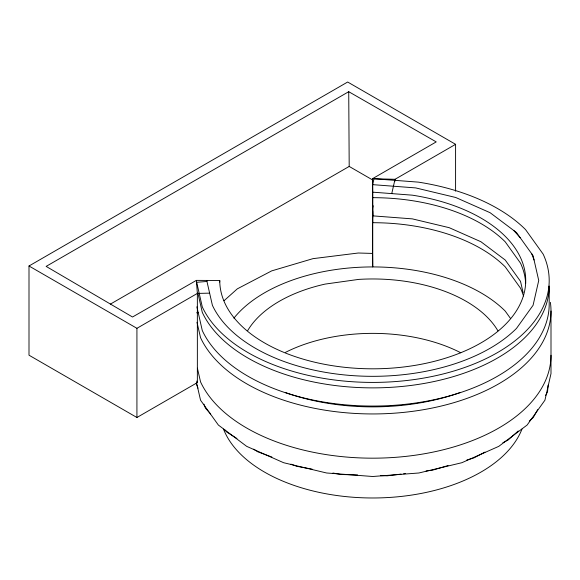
<?xml version="1.0" encoding="UTF-8"?>
<svg xmlns="http://www.w3.org/2000/svg" width="580" height="580" viewBox="0 0 580 580"><rect width="100%" height="100%" fill="white"/><g stroke="black" fill="none" stroke-linecap="round" stroke-linejoin="round"><path stroke-width="0.87" d="M455.59 191.175L455.59 144.326L347.666 82.019L29 265.995L29 355.192L136.924 417.498L197.36 382.604L197.36 293.415L196.374 280.379L219.748 280.488A152.989 88.327 0 0 0 359.404 368.474A152.989 88.327 0 0 0 523.399 295.822A152.989 88.327 0 0 0 412.329 195.17L372.737 192.161L372.57 178.654L436.225 141.904L348.725 91.698L46.139 266.394L132.523 317.006L196.374 280.379M548.115 385.12L547.527 391.986L545.497 395.625M523.116 292.755L520.507 281.329L505.224 260.029L480.914 241.73L449.232 227.694L412.329 218.87L372.737 215.862L372.643 208.343L373.223 205.798M391.754 193.604L395.016 179.3L455.59 144.326M372.643 208.343L372.643 184.643L373.998 178.756L395.016 179.3L395.016 181.09M537.689 409.639L533.317 417.477L529.257 421.109M224.069 300.694L237.307 288.855L271.687 270.882L312.954 258.658L358.295 253.011L372.57 253.424L372.737 266.93L372.737 192.161M518.223 430.976L508.167 439.981L502.875 442.743M110.352 304.137L349.196 166.431L372.715 180.01M29 265.995L136.924 328.309L197.36 293.415L209.626 293.146M484.996 452.088L473.78 457.953L466.842 460.005M448.079 465.566L432.513 470.177L426.053 470.982M401.012 474.099L387.172 475.817L380.567 475.629M403.622 473.773L405.355 473.555M206.958 281.459L196.678 282.293L202.289 306.907A176.458 101.877 0 0 0 418.405 378.943A176.458 101.877 0 0 0 543.177 254.17L525.553 229.6A176.458 101.877 0 0 0 418.405 182.135L372.57 178.654L372.57 259.731M196.627 312.787L198.345 312.656M357.65 474.976L340.851 474.491L332.898 473.012M372.643 184.643L415.7 187.913L455.735 197.49L490.114 212.715L516.497 232.565L533.078 255.679L538.733 280.488L533.078 305.29L516.497 328.403A165.996 95.838 0 0 1 351.067 375.507A165.996 95.838 0 0 1 212.396 305.29L206.719 280.43M312.134 469.155L296.699 466.291L290.942 464.145M271.897 457.047L257.723 451.769L253.641 449.159M236.952 438.516L226.591 431.919L224.772 429.867M513.844 230.572L520.18 237.698M210.62 413.946L205.421 408.088L203.95 404.151M510.451 318.369L505.224 311.09A152.989 88.327 0 0 0 365.849 267.017A152.989 88.327 0 0 0 233.899 318.152M531.766 253.851L534.064 260.007M196.794 381.075L197.36 382.604M196.221 383.445L197.99 388.179M197.388 368.177L200.549 381.894A178.263 102.921 0 0 0 396.002 457.294A178.263 102.921 0 0 0 551 355.257M197.881 293.023L202.289 312.366A176.458 101.877 0 0 0 395.77 386.998A176.458 101.877 0 0 0 549.195 285.998L549.195 304.188A176.458 101.877 0 0 1 395.77 405.195A176.458 101.877 0 0 1 202.289 330.556L196.881 306.82M196.982 322.255L200.549 337.669A178.263 102.921 0 0 0 403.426 412.409A178.263 102.921 0 0 0 550.369 302.368M196.41 382.213L200.549 400.214L218.356 425.038L246.681 446.353L283.606 462.709L326.598 472.99L372.737 476.499L418.876 472.99L461.868 462.709L498.786 446.353L527.118 425.038L544.924 400.214L551 373.578L551 311.025M372.57 209.199L372.737 222.706A152.989 88.327 0 0 1 505.224 266.865L520.507 288.166A152.989 88.327 0 0 1 523.479 295.967M372.679 207.937L372.737 215.862M348.725 91.698L349.196 166.431M372.679 211.265L372.679 218.102M219.748 280.488L219.748 282.061M136.924 328.309L136.924 417.498M285.585 352.314A132.138 76.292 0 0 1 460.752 352.756M247.718 330.556A132.138 76.292 0 0 1 325.119 284.091L358.643 279.4A132.138 76.292 0 0 1 497.945 330.875M521.978 429.084A152.989 88.327 0 0 1 372.737 497.981A152.989 88.327 0 0 1 223.496 429.084M372.737 197.671A152.989 88.327 0 0 1 505.224 241.831L520.507 263.139A152.989 88.327 0 0 1 525.654 283.352M460.143 392.508A165.996 95.838 0 0 1 285.331 392.508"/></g></svg>
